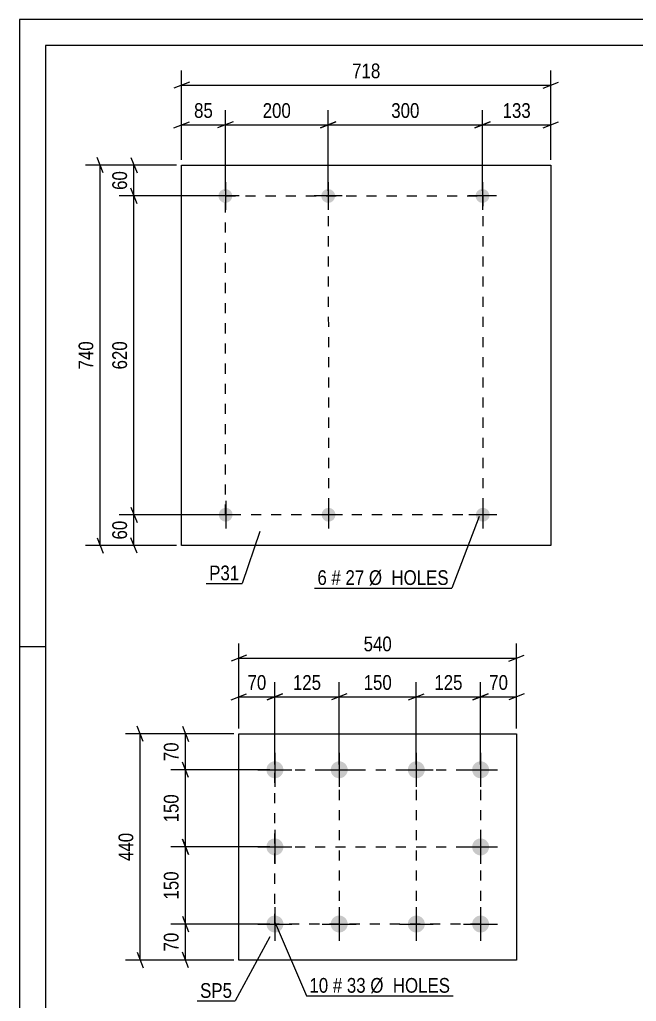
# Model space of a CAD drawing. Header units: millimetres. Extents: x 0 to 594, y 0 to 420.
# Drawn here: x 0 to 119.9, y 229 to 420 of the extents above; entities that cross this region are included whole.
import ezdxf

# ---------------------------------------------------------------- set-up
doc = ezdxf.new("R2010")
doc.units = ezdxf.units.MM
doc.linetypes.add('DXK_LINE_DOT2', pattern=[3.9198, 1.9599, -1.9599])
doc.styles.add('Arial Narrow', font='ARIALN.TTF', dxfattribs={"height": 0.2})

# ---------------------------------------------------------------- blocks, each defined once
blk = doc.blocks.new('Unknown-570387505-1163')
at = {"color": 5, "linetype": 'Continuous'}
for p, q in [((594, 420), (0, 420)), ((0, 420), (0, 0)), ((589, 415), (5, 415)), ((5, 415), (5, 5)), ((5, 298), (0, 298))]:
    blk.add_line(p, q, dxfattribs=at)
blk = doc.blocks.new('Part-570387505-20322 - 20321')
at = {"color": 2, "linetype": 'Continuous'}
for p, q in [((42.64, 237.09), (42.64, 281.09)), ((42.64, 281.09), (96.64, 281.09)), ((96.64, 281.09), (96.64, 237.09)), ((96.64, 237.09), (42.64, 237.09))]:
    blk.add_line(p, q, dxfattribs=at)
blk = doc.blocks.new('Bolt-570387505-20323 - 20321')
at = {"linetype": 'Continuous'}
for points in [[(49.64, 275.74, -1), (49.64, 272.44, -1)], [(62.14, 275.74, -1), (62.14, 272.44, -1)], [(77.14, 275.74, -1), (77.14, 272.44, -1)], [(89.64, 275.74, -1), (89.64, 272.44, -1)], [(49.64, 260.74, -1), (49.64, 257.44, -1)], [(89.64, 260.74, -1), (89.64, 257.44, -1)], [(49.64, 245.74, -1), (49.64, 242.44, -1)], [(62.14, 245.74, -1), (62.14, 242.44, -1)], [(77.14, 245.74, -1), (77.14, 242.44, -1)], [(89.64, 245.74, -1), (89.64, 242.44, -1)]]:
    blk.add_hatch(color=1, dxfattribs=at).paths.add_polyline_path(points)
at = {"color": 1, "linetype": 'Continuous'}
for p, q in [((49.64, 277.39), (49.64, 270.79)), ((62.14, 277.39), (62.14, 270.79)), ((77.14, 277.39), (77.14, 270.79)), ((89.64, 277.39), (89.64, 270.79)), ((46.34, 274.09), (52.94, 274.09)), ((58.84, 274.09), (65.44, 274.09)), ((73.84, 274.09), (80.44, 274.09)), ((86.34, 274.09), (92.94, 274.09)), ((49.64, 262.39), (49.64, 255.79)), ((89.64, 262.39), (89.64, 255.79)), ((46.34, 259.09), (52.94, 259.09)), ((86.34, 259.09), (92.94, 259.09)), ((49.64, 247.39), (49.64, 240.79)), ((62.14, 247.39), (62.14, 240.79)), ((77.14, 247.39), (77.14, 240.79)), ((89.64, 247.39), (89.64, 240.79)), ((46.34, 244.09), (52.94, 244.09)), ((58.84, 244.09), (65.44, 244.09)), ((73.84, 244.09), (80.44, 244.09)), ((86.34, 244.09), (92.94, 244.09))]:
    blk.add_line(p, q, dxfattribs=at)
blk = doc.blocks.new('Bolt-570387505-20370 - 20368')
at = {"linetype": 'Continuous'}
for points in [[(40, 384.35, -1), (40, 387.05, -1)], [(60, 384.35, -1), (60, 387.05, -1)], [(90, 384.35, -1), (90, 387.05, -1)]]:
    blk.add_hatch(color=1, dxfattribs=at).paths.add_polyline_path(points)
at = {"color": 1, "linetype": 'Continuous'}
for p, q in [((40, 388.4), (40, 383)), ((60, 388.4), (60, 383)), ((90, 388.4), (90, 383)), ((42.7, 385.7), (37.3, 385.7)), ((62.7, 385.7), (57.3, 385.7)), ((92.7, 385.7), (87.3, 385.7))]:
    blk.add_line(p, q, dxfattribs=at)
blk = doc.blocks.new('Part-570387505-20369 - 20368')
at = {"color": 2, "linetype": 'Continuous'}
for p, q in [((31.5, 317.7), (31.5, 391.7)), ((31.5, 391.7), (103.3, 391.7)), ((103.3, 391.7), (103.3, 317.7)), ((103.3, 317.7), (31.5, 317.7))]:
    blk.add_line(p, q, dxfattribs=at)
blk = doc.blocks.new('Bolt-570387505-20371 - 20368')
at = {"linetype": 'Continuous'}
for points in [[(40.07, 322.35, -1), (40.07, 325.05, -1)], [(60.07, 322.35, -1), (60.07, 325.05, -1)], [(90.07, 322.35, -1), (90.07, 325.05, -1)]]:
    blk.add_hatch(color=1, dxfattribs=at).paths.add_polyline_path(points)
at = {"color": 1, "linetype": 'Continuous'}
for p, q in [((40.07, 326.4), (40.07, 321)), ((60.07, 326.4), (60.07, 321)), ((90.07, 326.4), (90.07, 321)), ((42.77, 323.7), (37.37, 323.7)), ((62.77, 323.7), (57.37, 323.7)), ((92.77, 323.7), (87.37, 323.7))]:
    blk.add_line(p, q, dxfattribs=at)
blk = doc.blocks.new('Rectangle-570387505-23851 - 20321')
at = {"color": 1, "linetype": 'DXK_LINE_DOT2'}
blk.add_lwpolyline([(49.64, 274.09), (89.64, 274.09), (89.64, 244.09), (49.64, 244.09), (49.64, 274.09)], close=True, dxfattribs=at)
blk = doc.blocks.new('Rectangle-570387505-23942 - 20368')
at = {"color": 1, "linetype": 'DXK_LINE_DOT2'}
blk.add_lwpolyline([(40, 385.7), (90.07, 385.7), (90.07, 323.7), (40, 323.7), (40, 385.7)], close=True, dxfattribs=at)
blk = doc.blocks.new('Line-570387505-23861 - 20321')
at = {"color": 1, "linetype": 'DXK_LINE_DOT2'}
blk.add_line((62.14, 274.09), (62.14, 243.09), dxfattribs=at)
blk = doc.blocks.new('Line-570387505-23981 - 20368')
at = {"color": 1, "linetype": 'DXK_LINE_DOT2'}
blk.add_line((60, 385.7), (60.07, 323.7), dxfattribs=at)
blk = doc.blocks.new('Line-570387505-23865 - 20321')
at = {"color": 1, "linetype": 'DXK_LINE_DOT2'}
blk.add_line((77.14, 274.09), (77.14, 244.09), dxfattribs=at)
blk = doc.blocks.new('Line-570387505-23872 - 20321')
at = {"color": 1, "linetype": 'DXK_LINE_DOT2'}
blk.add_line((49.64, 259.09), (89.64, 259.09), dxfattribs=at)
blk = doc.blocks.new('StraightDimension-570387505-20785 - 20321')
at = {"color": 7, "linetype": 'Continuous'}
for p, q in [((41.64, 281.09), (29.4, 281.09)), ((31.65, 282.59), (32.85, 279.59)), ((32.25, 274.09), (32.25, 281.09)), ((32.85, 272.59), (31.65, 275.59)), ((48.64, 274.09), (29.4, 274.09))]:
    blk.add_line(p, q, dxfattribs=at)
at = {"color": 0}
blk.add_wipeout([(31.5, 280.02), (27.3, 280.02), (27.3, 275.16), (31.5, 275.16)], dxfattribs=at)
at = {"color": 3, "style": 'Arial Narrow'}
blk.add_text('70', height=2.863, rotation=90.0002, dxfattribs=at).set_placement((30.9, 275.76))
blk = doc.blocks.new('StraightDimension-570387505-20801 - 20321')
at = {"color": 7, "linetype": 'Continuous'}
for p, q in [((41.64, 281.09), (20.59, 281.09)), ((24.04, 279.59), (22.84, 282.59)), ((23.44, 237.09), (23.44, 281.09)), ((41.64, 237.09), (20.59, 237.09)), ((22.84, 238.59), (24.04, 235.59))]:
    blk.add_line(p, q, dxfattribs=at)
at = {"color": 0}
blk.add_wipeout([(22.69, 262.43), (18.49, 262.43), (18.49, 255.75), (22.69, 255.75)], dxfattribs=at)
at = {"color": 3, "style": 'Arial Narrow'}
blk.add_text('440', height=2.863, rotation=90.0002, dxfattribs=at).set_placement((22.09, 256.35))
blk = doc.blocks.new('StraightDimension-570387505-20807 - 20321')
at = {"color": 7, "linetype": 'Continuous'}
for p, q in [((62.14, 275.09), (62.14, 291.14)), ((77.14, 275.09), (77.14, 291.14)), ((63.64, 288.89), (60.64, 287.69)), ((75.64, 287.69), (78.64, 288.89)), ((62.14, 288.29), (77.14, 288.29))]:
    blk.add_line(p, q, dxfattribs=at)
at = {"color": 0}
blk.add_wipeout([(72.98, 289.04), (72.98, 293.24), (66.29, 293.24), (66.29, 289.04)], dxfattribs=at)
at = {"color": 3, "style": 'Arial Narrow'}
blk.add_text('150', height=2.863, dxfattribs=at).set_placement((66.89, 289.64))
blk = doc.blocks.new('StraightDimension-570387505-20786 - 20321')
at = {"color": 7, "linetype": 'Continuous'}
for p, q in [((32.85, 272.59), (31.65, 275.59)), ((48.64, 274.09), (29.4, 274.09)), ((32.25, 259.09), (32.25, 274.09)), ((31.65, 260.59), (32.85, 257.59)), ((48.64, 259.09), (29.4, 259.09))]:
    blk.add_line(p, q, dxfattribs=at)
at = {"color": 0}
blk.add_wipeout([(31.5, 269.93), (27.3, 269.93), (27.3, 263.25), (31.5, 263.25)], dxfattribs=at)
at = {"color": 3, "style": 'Arial Narrow'}
blk.add_text('150', height=2.863, rotation=90.0002, dxfattribs=at).set_placement((30.9, 263.85))
blk = doc.blocks.new('StraightDimension-570387505-20787 - 20321')
at = {"color": 7, "linetype": 'Continuous'}
for p, q in [((32.85, 257.59), (31.65, 260.59)), ((48.64, 259.09), (29.4, 259.09)), ((32.25, 244.09), (32.25, 259.09)), ((31.65, 245.59), (32.85, 242.59)), ((48.64, 244.09), (29.4, 244.09))]:
    blk.add_line(p, q, dxfattribs=at)
at = {"color": 0}
blk.add_wipeout([(31.5, 254.93), (27.3, 254.93), (27.3, 248.25), (31.5, 248.25)], dxfattribs=at)
at = {"color": 3, "style": 'Arial Narrow'}
blk.add_text('150', height=2.863, rotation=90.0002, dxfattribs=at).set_placement((30.9, 248.85))
blk = doc.blocks.new('StraightDimension-570387505-20788 - 20321')
at = {"color": 7, "linetype": 'Continuous'}
for p, q in [((31.65, 245.59), (32.85, 242.59)), ((48.64, 244.09), (29.4, 244.09)), ((32.25, 237.09), (32.25, 244.09)), ((41.64, 237.09), (29.4, 237.09)), ((32.85, 235.59), (31.65, 238.59))]:
    blk.add_line(p, q, dxfattribs=at)
at = {"color": 0}
blk.add_wipeout([(31.5, 243.02), (27.3, 243.02), (27.3, 238.16), (31.5, 238.16)], dxfattribs=at)
at = {"color": 3, "style": 'Arial Narrow'}
blk.add_text('70', height=2.863, rotation=90.0002, dxfattribs=at).set_placement((30.9, 238.76))
blk = doc.blocks.new('StraightDimension-570387505-20805 - 20321')
at = {"color": 7, "linetype": 'Continuous'}
for p, q in [((89.64, 275.09), (89.64, 291.14)), ((96.64, 282.09), (96.64, 291.14)), ((88.14, 287.69), (91.14, 288.89)), ((98.14, 288.89), (95.14, 287.69)), ((89.64, 288.29), (96.64, 288.29))]:
    blk.add_line(p, q, dxfattribs=at)
at = {"color": 0}
blk.add_wipeout([(95.56, 289.04), (95.56, 293.24), (90.71, 293.24), (90.71, 289.04)], dxfattribs=at)
at = {"color": 3, "style": 'Arial Narrow'}
blk.add_text('70', height=2.863, dxfattribs=at).set_placement((91.31, 289.64))
blk = doc.blocks.new('StraightDimension-570387505-20806 - 20321')
at = {"color": 7, "linetype": 'Continuous'}
for p, q in [((77.14, 275.09), (77.14, 291.14)), ((89.64, 275.09), (89.64, 291.14)), ((75.64, 287.69), (78.64, 288.89)), ((91.14, 288.89), (88.14, 287.69)), ((77.14, 288.29), (89.64, 288.29))]:
    blk.add_line(p, q, dxfattribs=at)
at = {"color": 0}
blk.add_wipeout([(86.73, 289.04), (86.73, 293.24), (80.04, 293.24), (80.04, 289.04)], dxfattribs=at)
at = {"color": 3, "style": 'Arial Narrow'}
blk.add_text('125', height=2.863, dxfattribs=at).set_placement((80.64, 289.64))
blk = doc.blocks.new('StraightDimension-570387505-20808 - 20321')
at = {"color": 7, "linetype": 'Continuous'}
for p, q in [((49.64, 275.09), (49.64, 291.14)), ((62.14, 275.09), (62.14, 291.14)), ((48.14, 287.69), (51.14, 288.89)), ((63.64, 288.89), (60.64, 287.69)), ((49.64, 288.29), (62.14, 288.29))]:
    blk.add_line(p, q, dxfattribs=at)
at = {"color": 0}
blk.add_wipeout([(59.23, 289.04), (59.23, 293.24), (52.54, 293.24), (52.54, 289.04)], dxfattribs=at)
at = {"color": 3, "style": 'Arial Narrow'}
blk.add_text('125', height=2.863, dxfattribs=at).set_placement((53.14, 289.64))
blk = doc.blocks.new('StraightDimension-570387505-20809 - 20321')
at = {"color": 7, "linetype": 'Continuous'}
for p, q in [((42.64, 282.09), (42.64, 291.14)), ((49.64, 275.09), (49.64, 291.14)), ((41.14, 287.69), (44.14, 288.89)), ((51.14, 288.89), (48.14, 287.69)), ((42.64, 288.29), (49.64, 288.29))]:
    blk.add_line(p, q, dxfattribs=at)
at = {"color": 0}
blk.add_wipeout([(48.56, 289.04), (48.56, 293.24), (43.71, 293.24), (43.71, 289.04)], dxfattribs=at)
at = {"color": 3, "style": 'Arial Narrow'}
blk.add_text('70', height=2.863, dxfattribs=at).set_placement((44.31, 289.64))
blk = doc.blocks.new('StraightDimension-570387505-20825 - 20321')
at = {"color": 7, "linetype": 'Continuous'}
for p, q in [((42.64, 282.09), (42.64, 298.64)), ((96.64, 282.09), (96.64, 298.64)), ((44.14, 296.39), (41.14, 295.19)), ((95.14, 295.19), (98.14, 296.39)), ((42.64, 295.79), (96.64, 295.79))]:
    blk.add_line(p, q, dxfattribs=at)
at = {"color": 0}
blk.add_wipeout([(72.98, 296.54), (72.98, 300.74), (66.29, 300.74), (66.29, 296.54)], dxfattribs=at)
at = {"color": 3, "style": 'Arial Narrow'}
blk.add_text('540', height=2.863, dxfattribs=at).set_placement((66.89, 297.14))
blk = doc.blocks.new('StraightDimension-570387505-20857 - 20368')
at = {"color": 7, "linetype": 'Continuous'}
for p, q in [((30.5, 391.7), (12.82, 391.7)), ((16.27, 390.2), (15.07, 393.2)), ((15.67, 317.7), (15.67, 391.7)), ((15.07, 319.2), (16.27, 316.2)), ((30.5, 317.7), (12.82, 317.7))]:
    blk.add_line(p, q, dxfattribs=at)
at = {"color": 0}
blk.add_wipeout([(14.92, 358.05), (10.72, 358.05), (10.72, 351.36), (14.92, 351.36)], dxfattribs=at)
at = {"color": 3, "style": 'Arial Narrow'}
blk.add_text('740', height=2.863, rotation=90.0002, dxfattribs=at).set_placement((14.32, 351.96))
blk = doc.blocks.new('StraightDimension-570387505-20845 - 20368')
at = {"color": 7, "linetype": 'Continuous'}
for p, q in [((30.5, 391.7), (19.38, 391.7)), ((21.63, 393.2), (22.83, 390.2)), ((22.23, 385.7), (22.23, 391.7)), ((22.83, 384.2), (21.63, 387.2)), ((39, 385.7), (19.38, 385.7))]:
    blk.add_line(p, q, dxfattribs=at)
at = {"color": 0}
blk.add_wipeout([(21.48, 391.13), (17.28, 391.13), (17.28, 386.28), (21.48, 386.28)], dxfattribs=at)
at = {"color": 3, "style": 'Arial Narrow'}
blk.add_text('60', height=2.863, rotation=90.0002, dxfattribs=at).set_placement((20.88, 386.88))
blk = doc.blocks.new('StraightDimension-570387505-20846 - 20368')
at = {"color": 7, "linetype": 'Continuous'}
for p, q in [((22.83, 384.2), (21.63, 387.2)), ((39, 385.7), (19.38, 385.7)), ((22.23, 323.7), (22.23, 385.7)), ((21.63, 325.2), (22.83, 322.2)), ((39.07, 323.7), (19.38, 323.7))]:
    blk.add_line(p, q, dxfattribs=at)
at = {"color": 0}
blk.add_wipeout([(21.48, 358.05), (17.28, 358.05), (17.28, 351.36), (21.48, 351.36)], dxfattribs=at)
at = {"color": 3, "style": 'Arial Narrow'}
blk.add_text('620', height=2.863, rotation=90.0002, dxfattribs=at).set_placement((20.88, 351.96))
blk = doc.blocks.new('StraightDimension-570387505-23971 - 20368')
at = {"color": 7, "linetype": 'Continuous'}
for p, q in [((31.5, 392.7), (31.5, 410.1)), ((103.3, 392.7), (103.3, 410.1)), ((33, 407.85), (30, 406.65)), ((31.5, 407.25), (103.3, 407.25)), ((101.8, 406.65), (104.8, 407.85))]:
    blk.add_line(p, q, dxfattribs=at)
at = {"color": 0}
blk.add_wipeout([(70.74, 408), (70.74, 412.2), (64.06, 412.2), (64.06, 408)], dxfattribs=at)
at = {"color": 3, "style": 'Arial Narrow'}
blk.add_text('718', height=2.863, dxfattribs=at).set_placement((64.66, 408.6))
blk = doc.blocks.new('StraightDimension-570387505-20847 - 20368')
at = {"color": 7, "linetype": 'Continuous'}
for p, q in [((21.63, 325.2), (22.83, 322.2)), ((39.07, 323.7), (19.38, 323.7)), ((22.23, 317.7), (22.23, 323.7)), ((22.83, 316.2), (21.63, 319.2)), ((30.5, 317.7), (19.38, 317.7))]:
    blk.add_line(p, q, dxfattribs=at)
at = {"color": 0}
blk.add_wipeout([(21.48, 323.13), (17.28, 323.13), (17.28, 318.28), (21.48, 318.28)], dxfattribs=at)
at = {"color": 3, "style": 'Arial Narrow'}
blk.add_text('60', height=2.863, rotation=90.0002, dxfattribs=at).set_placement((20.88, 318.88))
blk = doc.blocks.new('StraightDimension-570387505-20861 - 20368')
at = {"color": 7, "linetype": 'Continuous'}
for p, q in [((90, 386.7), (90, 402.39)), ((103.3, 392.7), (103.3, 402.39)), ((91.5, 400.14), (88.5, 398.94)), ((90, 399.54), (103.3, 399.54)), ((101.8, 398.94), (104.8, 400.14))]:
    blk.add_line(p, q, dxfattribs=at)
at = {"color": 0}
blk.add_wipeout([(99.99, 400.29), (99.99, 404.49), (93.31, 404.49), (93.31, 400.29)], dxfattribs=at)
at = {"color": 3, "style": 'Arial Narrow'}
blk.add_text('133', height=2.863, dxfattribs=at).set_placement((93.91, 400.89))
blk = doc.blocks.new('StraightDimension-570387505-20862 - 20368')
at = {"color": 7, "linetype": 'Continuous'}
for p, q in [((60, 386.7), (60, 402.39)), ((90, 386.7), (90, 402.39)), ((61.5, 400.14), (58.5, 398.94)), ((60, 399.54), (90, 399.54)), ((88.5, 398.94), (91.5, 400.14))]:
    blk.add_line(p, q, dxfattribs=at)
at = {"color": 0}
blk.add_wipeout([(78.34, 400.29), (78.34, 404.49), (71.66, 404.49), (71.66, 400.29)], dxfattribs=at)
at = {"color": 3, "style": 'Arial Narrow'}
blk.add_text('300', height=2.863, dxfattribs=at).set_placement((72.26, 400.89))
blk = doc.blocks.new('StraightDimension-570387505-20863 - 20368')
at = {"color": 7, "linetype": 'Continuous'}
for p, q in [((40, 386.7), (40, 402.39)), ((60, 386.7), (60, 402.39)), ((41.5, 400.14), (38.5, 398.94)), ((40, 399.54), (60, 399.54)), ((58.5, 398.94), (61.5, 400.14))]:
    blk.add_line(p, q, dxfattribs=at)
at = {"color": 0}
blk.add_wipeout([(53.34, 400.29), (53.34, 404.49), (46.66, 404.49), (46.66, 400.29)], dxfattribs=at)
at = {"color": 3, "style": 'Arial Narrow'}
blk.add_text('200', height=2.863, dxfattribs=at).set_placement((47.26, 400.89))
blk = doc.blocks.new('StraightDimension-570387505-20864 - 20368')
at = {"color": 7, "linetype": 'Continuous'}
for p, q in [((31.5, 392.7), (31.5, 402.39)), ((40, 386.7), (40, 402.39)), ((30, 398.94), (33, 400.14)), ((31.5, 399.54), (40, 399.54)), ((41.5, 400.14), (38.5, 398.94))]:
    blk.add_line(p, q, dxfattribs=at)
at = {"color": 0}
blk.add_wipeout([(38.18, 400.29), (38.18, 404.49), (33.32, 404.49), (33.32, 400.29)], dxfattribs=at)
at = {"color": 3, "style": 'Arial Narrow'}
blk.add_text('85', height=2.863, dxfattribs=at).set_placement((33.92, 400.89))
blk = doc.blocks.new('Mark-570387505-21129 - 20321')
at = {"color": 0}
blk.add_wipeout([(60, 230.73), (60, 233.73), (56.35, 233.73), (56.35, 230.73)], dxfattribs=at)
blk.add_wipeout([(60, 230.73), (60, 233.73), (56.35, 233.73), (56.35, 230.73)], dxfattribs=at)
at = {"color": 7, "linetype": 'Continuous'}
blk.add_line((49.7, 244.35), (55.75, 230.13), dxfattribs=at)
at = {"color": 3, "style": 'Arial Narrow'}
blk.add_text('10', height=2.863, dxfattribs=at).set_placement((56.35, 230.73))
at = {"color": 0}
blk.add_wipeout([(62.73, 230.73), (62.73, 233.73), (60.9, 233.73), (60.9, 230.73)], dxfattribs=at)
blk.add_wipeout([(62.73, 230.73), (62.73, 233.73), (60.9, 233.73), (60.9, 230.73)], dxfattribs=at)
blk.add_wipeout([(67.29, 230.73), (67.29, 233.73), (63.63, 233.73), (63.63, 230.73)], dxfattribs=at)
blk.add_wipeout([(67.29, 230.73), (67.29, 233.73), (63.63, 233.73), (63.63, 230.73)], dxfattribs=at)
at = {"color": 3, "style": 'Arial Narrow'}
for s, height, p in [('#', 2.86, (60.9, 230.73)), ('33', 2.863, (63.63, 230.73))]:
    blk.add_text(s, height=height, dxfattribs=at).set_placement(p)
at = {"color": 0}
blk.add_wipeout([(83.72, 230.73), (83.72, 233.73), (68.19, 233.73), (68.19, 230.73)], dxfattribs=at)
blk.add_wipeout([(83.72, 230.73), (83.72, 233.73), (68.19, 233.73), (68.19, 230.73)], dxfattribs=at)
at = {"color": 7, "linetype": 'Continuous'}
blk.add_line((55.75, 230.13), (84.32, 230.13), dxfattribs=at)
at = {"color": 3, "style": 'Arial Narrow'}
blk.add_text('Ø  HOLES', height=2.863, dxfattribs=at).set_placement((68.19, 230.73))
blk = doc.blocks.new('Mark-570387505-21126 - 20321')
at = {"color": 0}
blk.add_wipeout([(41.3, 229.73), (41.3, 232.73), (35.09, 232.73), (35.09, 229.73)], dxfattribs=at)
blk.add_wipeout([(41.3, 229.73), (41.3, 232.73), (35.09, 232.73), (35.09, 229.73)], dxfattribs=at)
at = {"color": 30, "linetype": 'Continuous'}
for p in [(48.63, 241.6), (34.49, 229.13)]:
    blk.add_line(p, (41.9, 229.13), dxfattribs=at)
at = {"color": 3, "style": 'Arial Narrow'}
blk.add_text('SP5', height=2.863, dxfattribs=at).set_placement((35.09, 229.73))
blk = doc.blocks.new('Mark-570387505-21133 - 20368')
at = {"color": 0}
blk.add_wipeout([(42.7, 310.95), (42.7, 313.95), (36.86, 313.95), (36.86, 310.95)], dxfattribs=at)
blk.add_wipeout([(42.7, 310.95), (42.7, 313.95), (36.86, 313.95), (36.86, 310.95)], dxfattribs=at)
at = {"color": 30, "linetype": 'Continuous'}
for p in [(46.72, 320.47), (36.26, 310.35)]:
    blk.add_line(p, (43.3, 310.35), dxfattribs=at)
at = {"color": 3, "style": 'Arial Narrow'}
blk.add_text('P31', height=2.863, dxfattribs=at).set_placement((36.86, 310.95))
blk = doc.blocks.new('MarkSet-570387505-28158 - 20368')
at = {"color": 0}
blk.add_wipeout([(59.73, 310.04), (59.73, 313.04), (57.91, 313.04), (57.91, 310.04)], dxfattribs=at)
blk.add_wipeout([(59.73, 310.04), (59.73, 313.04), (57.91, 313.04), (57.91, 310.04)], dxfattribs=at)
at = {"color": 3, "style": 'Arial Narrow'}
blk.add_text('6', height=2.86, dxfattribs=at).set_placement((57.91, 310.04))
at = {"color": 0}
blk.add_wipeout([(62.46, 310.04), (62.46, 313.04), (60.63, 313.04), (60.63, 310.04)], dxfattribs=at)
blk.add_wipeout([(62.46, 310.04), (62.46, 313.04), (60.63, 313.04), (60.63, 310.04)], dxfattribs=at)
blk.add_wipeout([(67.02, 310.04), (67.02, 313.04), (63.36, 313.04), (63.36, 310.04)], dxfattribs=at)
blk.add_wipeout([(67.02, 310.04), (67.02, 313.04), (63.36, 313.04), (63.36, 310.04)], dxfattribs=at)
at = {"color": 3, "style": 'Arial Narrow'}
for s, height, p in [('#', 2.86, (60.63, 310.04)), ('27', 2.863, (63.36, 310.04))]:
    blk.add_text(s, height=height, dxfattribs=at).set_placement(p)
at = {"color": 0}
blk.add_wipeout([(83.45, 310.04), (83.45, 313.04), (67.92, 313.04), (67.92, 310.04)], dxfattribs=at)
blk.add_wipeout([(83.45, 310.04), (83.45, 313.04), (67.92, 313.04), (67.92, 310.04)], dxfattribs=at)
at = {"color": 7, "linetype": 'Continuous'}
for p in [(89.35, 323.34), (57.31, 309.44)]:
    blk.add_line(p, (84.05, 309.44), dxfattribs=at)
at = {"color": 3, "style": 'Arial Narrow'}
blk.add_text('Ø  HOLES', height=2.863, dxfattribs=at).set_placement((67.92, 310.04))

msp = doc.modelspace()

# ---------------------------------------------------------------- block references
for name in ['Unknown-570387505-1163', 'Part-570387505-20369 - 20368', 'Bolt-570387505-20370 - 20368', 'Rectangle-570387505-23942 - 20368', 'Line-570387505-23981 - 20368', 'Bolt-570387505-20371 - 20368', 'Part-570387505-20322 - 20321', 'Bolt-570387505-20323 - 20321', 'Rectangle-570387505-23851 - 20321', 'Line-570387505-23861 - 20321', 'Line-570387505-23865 - 20321', 'Line-570387505-23872 - 20321']:
    msp.add_blockref(name, (0, 0))

# ---------------------------------------------------------------- next in the draw order: block references
for name in ['StraightDimension-570387505-20857 - 20368', 'MarkSet-570387505-28158 - 20368', 'StraightDimension-570387505-20807 - 20321', 'StraightDimension-570387505-20805 - 20321', 'StraightDimension-570387505-20785 - 20321', 'Mark-570387505-21129 - 20321']:
    msp.add_blockref(name, (0, 0))

# ---------------------------------------------------------------- next in the draw order: block references
for name in ['StraightDimension-570387505-20845 - 20368', 'StraightDimension-570387505-20806 - 20321', 'StraightDimension-570387505-20801 - 20321']:
    msp.add_blockref(name, (0, 0))

# ---------------------------------------------------------------- next in the draw order: block references
for name in ['StraightDimension-570387505-23971 - 20368', 'StraightDimension-570387505-20846 - 20368', 'StraightDimension-570387505-20786 - 20321']:
    msp.add_blockref(name, (0, 0))

# ---------------------------------------------------------------- next in the draw order: block references
for name in ['StraightDimension-570387505-20861 - 20368', 'StraightDimension-570387505-20847 - 20368', 'StraightDimension-570387505-20808 - 20321', 'StraightDimension-570387505-20787 - 20321']:
    msp.add_blockref(name, (0, 0))

# ---------------------------------------------------------------- next in the draw order: block references
for name in ['StraightDimension-570387505-20862 - 20368', 'Mark-570387505-21133 - 20368', 'StraightDimension-570387505-20809 - 20321', 'StraightDimension-570387505-20788 - 20321']:
    msp.add_blockref(name, (0, 0))

# ---------------------------------------------------------------- next in the draw order: block references
for name in ['StraightDimension-570387505-20863 - 20368', 'StraightDimension-570387505-20825 - 20321', 'Mark-570387505-21126 - 20321']:
    msp.add_blockref(name, (0, 0))

# ---------------------------------------------------------------- next in the draw order: block references
msp.add_blockref('StraightDimension-570387505-20864 - 20368', (0, 0))

doc.saveas('drawing.dxf')
